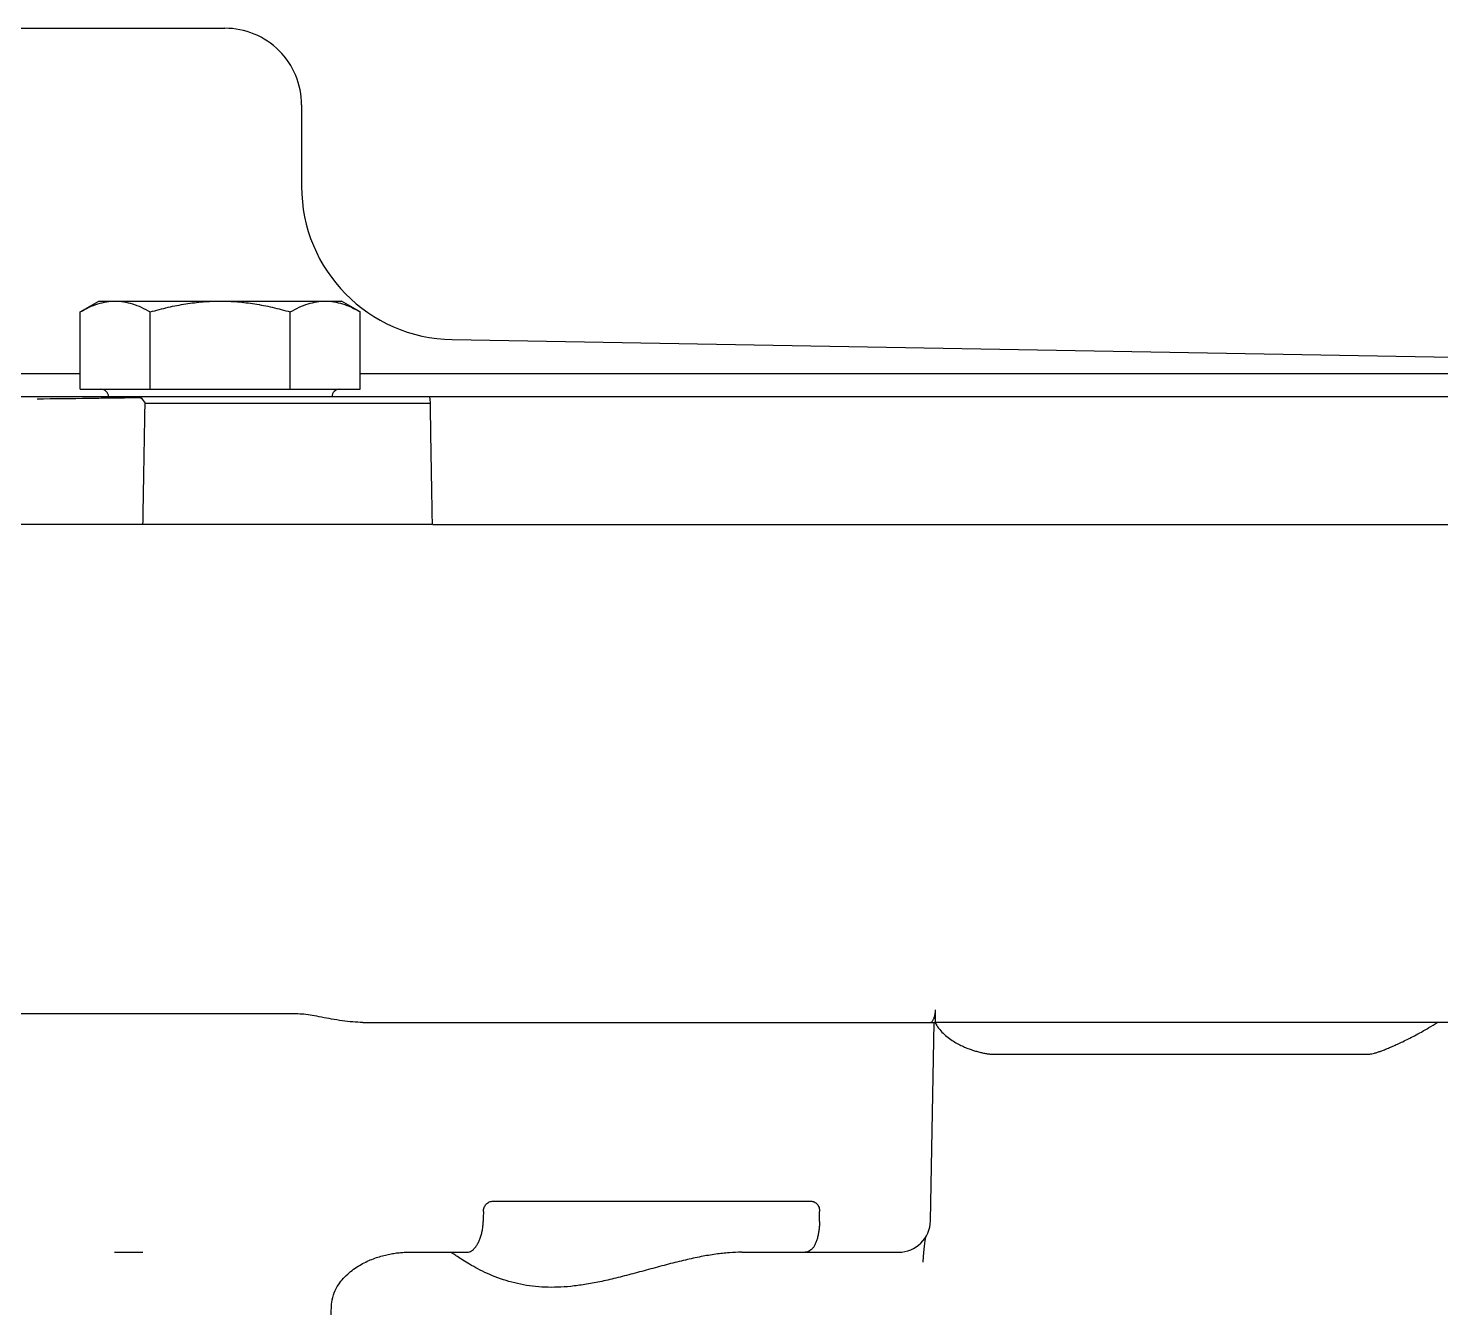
# Model space of a CAD drawing. Header units: millimetres. Extents: x 156850 to 204135, y 56350 to 74150.
# Drawn here: x 158703.6 to 158814.2, y 63098.1 to 63198.9 of the extents above; entities that cross this region are included whole.
import ezdxf

# ---------------------------------------------------------------- set-up
doc = ezdxf.new("R2010")
doc.units = ezdxf.units.MM
doc.header["$LTSCALE"] = 150
doc.layers.add('-----33 Equipment', color=5, linetype='Continuous')

# ---------------------------------------------------------------- blocks, each defined once
blk = doc.blocks.new('X-2F-PLAN$0$A$C73FA2420')
at = {"color": 0, "linetype": 'Continuous'}
for p, q in [((3405.733949000714, 703.0567437317222), (3405.733949000714, 973.4984768319991)), ((3415.733949000714, 531.812928146217), (3415.733949000714, 973.2964002764202)), ((3444.605949000688, 957.2764264069265), (3444.605949000688, 719.2787941567949)), ((3417.53248172882, 730.6154013632913), (3417.53248172882, 945.9398192004301)), ((3367.402319411165, 713.7183811562136), (3367.402319411165, 735.3783546683844)), ((3416.333949000691, 730.6154013632913), (3422.385443224688, 730.6154013632913)), ((3416.333949000691, 730.6154013632913), (3416.333949000691, 708.6760911340825)), ((3422.385443224688, 730.6154013632913), (3423.233949000714, 729.145746248716)), ((3423.233949000714, 729.1456354599213), (3423.233949000714, 710.1458570375107)), ((3348.733949000714, 727.9377053526114), (3348.733949000714, 725.7105307130842)), ((3415.562439456116, 725.7629335058155), (3415.233949000714, 725.5291348195169)), ((3415.562439456116, 725.7629335058155), (3415.648337921128, 725.8841887288145)), ((3415.233949000714, 725.5291348194005), (3415.233949000714, 703.2194643929834)), ((3416.333949000691, 725.1305738060037), (3422.385443224688, 725.1305738060037)), ((3416.333949000691, 714.1609186914284), (3422.385443224688, 714.1609186914284)), ((3438.605949000688, 713.2776102818898), (3432.217442578636, 713.2776102818898)), ((3422.385443224688, 708.6760911340825), (3423.233949000714, 710.145746248716)), ((3366.733949000714, 708.492060004326), (3366.733949000714, 663.7509305612184)), ((3416.333949000691, 708.6760911340825), (3422.385443224688, 708.6760911340825)), ((3417.53248172882, 562.8446103180177), (3417.53248172882, 708.6760911340825)), ((3348.727053235401, 705.2507293713279), (3348.731531647965, 705.1457385616959)), ((3348.731533033191, 705.1457353729056), (3348.732301332871, 705.1225091834203)), ((3348.73230104323, 705.1225178255117), (3348.733950282563, 705.0222928025178)), ((3348.733949000714, 705.0222955634235), (3348.733949000714, 700.2808443477261)), ((3405.733949000714, 703.0037803142914), (3405.733949000714, 530.7776102818898)), ((3415.562439456116, 703.2405608798726), (3415.233949000714, 703.2194643929251)), ((3420.21927023679, 701.4870391591103), (3417.799257639563, 562.8446103180177)), ((3352.733949000714, 698.2912963546114), (3352.733949000714, 673.3946690288722)), ((3348.733949000714, 678.807171922701), (3348.733949000714, 666.5289342791075)), ((3347.94408364722, 664.6039788245107), (3348.396130140056, 664.5652907498879)), ((3351.189179925248, 664.0293237232254), (3366.733949000714, 663.7509074429981)), ((3366.733949000714, 560.9237819184782), (3366.733949000714, 663.6753501489293)), ((3364.242563502514, 659.0882249762071), (3364.242569551454, 629.7707428798894))]:
    blk.add_line(p, q, dxfattribs=at)
for points in [[(3415.691165114986, 725.8805753333145), (3415.676980687422, 725.841136778181), (3415.619778015069, 725.8029140782892), (3415.562439456116, 725.7629335058155)], [(3343.836354260915, 710.9657169010025), (3344.072117420728, 710.9586315600318), (3344.470277422923, 710.938862900075), (3344.687459978508, 710.9238937480259)], [(3344.687464191811, 710.9238871196285), (3344.790949085378, 710.914103777206), (3344.998883203138, 710.8826867389143), (3345.19692680263, 710.8380574613111), (3345.385148120811, 710.7821559862932), (3345.563704059343, 710.716762523225), (3345.73281403596, 710.6434519885224), (3345.892916473211, 710.5635661775013), (3346.044722825405, 710.4780884283828), (3346.188838647329, 710.3878508576308), (3346.325806234614, 710.2935488059884), (3346.45614703605, 710.1957291236031), (3346.580386295915, 710.0947934513097), (3346.698998763575, 709.9910621967865), (3346.812414602377, 709.884775441722), (3346.920974282315, 709.7761468323297), (3347.02486253879, 709.6654880887945), (3347.124242749182, 709.5531035737949), (3347.219272502349, 709.4392588037881), (3347.310123939882, 709.324164534104), (3347.396962463972, 709.2080160293845), (3347.479938527569, 709.0909990565269), (3347.559202167089, 708.9732604121091), (3347.634901860729, 708.8549259828287), (3347.707175375777, 708.7361158169224), (3347.776152514503, 708.616929868178), (3347.84196201351, 708.4974472827744), (3347.904723585816, 708.3777436185046), (3347.964549249737, 708.2578807472019), (3348.021548387827, 708.1379056901205), (3348.075821885606, 708.0178638388752), (3348.12746552052, 707.897787017806), (3348.176570600248, 707.7777001346112), (3348.223206832074, 707.6576625189045), (3348.267411829554, 707.5378097794019), (3348.309231469524, 707.4182614636957), (3348.348714279709, 707.2991290704813), (3348.385910425801, 707.1805232348852), (3348.420871635317, 707.0625494624255), (3348.453651258023, 706.9453110140166), (3348.484304027865, 706.8289064093842), (3348.51288587763, 706.7134321255726), (3348.539454165264, 706.5989786193823), (3348.564066847321, 706.4856354295043), (3348.586779846926, 706.3735016611754), (3348.607643809635, 706.2627104336862), (3348.62671608082, 706.1533686625189), (3348.644054110511, 706.0455872574821), (3348.659714445705, 705.9394887898234), (3348.673753132462, 705.8352034412092), (3348.686223783996, 705.7328844000003), (3348.697190845036, 705.6325804113876), (3348.706730811391, 705.5341253487859), (3348.714887858136, 705.4374912480125), (3348.72166573978, 705.3429481667117), (3348.727053235401, 705.2507293713279)], [(3415.733949000714, 703.2588268282125), (3415.676980650402, 703.2511434233747), (3415.619777996326, 703.245051028789), (3415.562439456116, 703.2405608798726)], [(3348.396130140056, 664.5652907498879), (3348.69459831866, 664.5375931740855), (3348.964825711446, 664.5107082215254), (3349.207721817889, 664.484757412516), (3349.42429975979, 664.4598609964014), (3349.615386913647, 664.4361756548169), (3349.781717829523, 664.4138831117889), (3349.924102804973, 664.3931851516245), (3349.951840808964, 664.3887968871859)]]:
    blk.add_lwpolyline(points, dxfattribs=at)
for centre, radius, start, end in [((3415.733949000714, 728.9957462486927), 0.6, 270, 0), ((3438.605949000688, 719.2776102818898), 6, 270, 2.442926546403339e-05), ((3432.217442578636, 701.2776102818898), 12, 90, 178.9999999984199), ((3415.733949000714, 710.2957462486811), 0.6, 0, 90), ((3351.233949000714, 666.5289273660164), 2.5, 180, 268.9738980456571)]:
    blk.add_arc(centre, radius, start, end, dxfattribs=at)
for points, start_tangent, end_tangent in [([(3415.628703281051, 728.3946512475959), (3415.605388688622, 729.9346708715311), (3415.562439456116, 733.9851530141314)], (-0.01360486445963605, 0.9999074495487232), (0, 1.000000000000035)), ([(3422.385443224688, 730.6154013632913), (3422.750383910723, 729.9110707758227), (3423.016827516607, 729.2226790874847), (3423.179004254518, 728.5470112342155), (3423.233949000714, 727.8729875846184)], (0.5000000000074841, -0.8660254037801505), (0, -0.9999999999998108)), ([(3415.648337921128, 725.8841887288145), (3415.628703281051, 728.3946512475959)], (0, 0.9999999999999433), (-0.01360486446932768, 0.9999074495485388)), ([(3423.233949000714, 727.8729875846184), (3423.179004254518, 727.1989639350795), (3423.016827516607, 726.5232960816938), (3422.750383910723, 725.834904393414), (3422.385443224688, 725.1305738060037)], (0, -0.9999999999998623), (-0.5000000000073839, -0.8660254037798202)), ([(3405.733949000714, 725.6969997431734), (3410.483548788121, 725.6130653325235), (3415.233949000714, 725.5291348195169)], (0.9998438551428444, -0.01767103090395889), (0.9998439893072353, -0.01766343812075549)), ([(3422.385443224688, 725.1305738060037), (3422.750383910723, 723.7219126310083), (3423.016827516607, 722.3451292545069), (3423.179004254518, 720.9937935476773), (3423.233949000714, 719.645746248716)], (0.2773500981113823, -0.9607689228307976), (0, -0.9999999999999896)), ([(3423.233949000714, 719.645746248716), (3423.179004254518, 718.2976989495801), (3423.016827516607, 716.9463632428087), (3422.750383910723, 715.5695798663073), (3422.385443224688, 714.1609186914284)], (0, -1.000000000000097), (-0.2773500981122362, -0.9607689228306715)), ([(3366.733949000714, 708.492060004326), (3366.767923863255, 709.265788603574), (3366.862583004637, 710.0940835420042), (3366.996334571042, 710.9209606054937), (3367.143252252718, 711.7129451950896), (3367.276125918375, 712.4448964932235), (3367.3685364048, 713.1024626182043), (3367.402319411165, 713.7183811562136)], (0, 1.000000000000009), (0, 1.000000000000265)), ([(3422.385443224688, 714.1609186914284), (3422.750383910723, 713.4565881039016), (3423.016827516607, 712.7681964156218), (3423.179004254518, 712.0925285621779), (3423.233949000714, 711.4185049126972)], (0.5000000000075844, -0.8660254037800508), (0, -0.9999999999999141)), ([(3423.233949000714, 711.4185049126972), (3423.179004254518, 710.7444812632166), (3423.016827516607, 710.0688134098309), (3422.750383910723, 709.3804217214929), (3422.385443224688, 708.6760911340825)], (0, -0.9999999999999141), (-0.5000000000073839, -0.8660254037798202)), ([(3415.233949000714, 703.2194643929251), (3410.483548788121, 703.1380966248107), (3405.733949000714, 703.0567437317222)], (-0.9998533354761268, -0.01712622367300693), (-0.9998533438733705, -0.01712573342912269)), ([(3348.733949000714, 678.807171922701), (3348.695470424485, 679.777182004822), (3348.579490370583, 680.8360436615185), (3348.387346267467, 681.9832306928001), (3348.122802827391, 683.2216034310986), (3347.795662220917, 684.5448742244043), (3347.425198222511, 685.9339765455225), (3347.049973113928, 687.3232312552864), (3346.705971169402, 688.6635936131934), (3346.419195471797, 689.9249728348223), (3346.202634116868, 691.0997216568212), (3346.059829537873, 692.1975103651057), (3345.990721789654, 693.2328791043838), (3345.994697623421, 694.225800283486), (3346.072387181688, 695.1875449451036), (3346.224845835706, 696.1278677022783), (3346.449085285189, 697.0391958571272), (3346.736253284384, 697.9098615603289), (3347.071887389175, 698.7267870096257), (3347.433068138314, 699.4690678839106), (3347.793046464212, 700.1183214848861), (3348.121791607817, 700.6559629591065), (3348.387363746762, 701.0629759110743), (3348.579327828484, 701.3501651157276), (3348.695283493726, 701.533069620782)], (0, 1.000000000000093), (0.5495345858152877, 0.8354709683729483)), ([(3348.733949000714, 700.2808443477261), (3348.758005588898, 700.13340054953), (3348.830766888568, 699.9801005391055), (3348.9504148626, 699.8265896266093), (3349.113156089676, 699.677685442497), (3349.318648386514, 699.534960898105), (3349.563161428436, 699.4032632436138), (3349.839124647202, 699.2882270694827), (3350.139689208008, 699.1935624859179), (3350.464184698998, 699.1208226780291), (3350.804951553, 699.0733167646104), (3351.150661604479, 699.0530858515995)], (0, -1.00000000000026), (0.999820884725981, -0.01892613173613609)), ([(3351.933949000668, 699.0382373337052), (3351.542644211324, 699.0456604841747), (3351.150661604479, 699.0530858515995)], (-0.9998198560237119, 0.01898039777515377), (-0.9998208847273051, 0.01892613178882552)), ([(3351.933949000668, 699.0382373337052), (3352.088829936925, 699.0214539078879), (3352.238245158573, 698.9774609201122), (3352.376296609174, 698.907804145827), (3352.497812911402, 698.8148676864221), (3352.597840991104, 698.7021675541764), (3352.672425454832, 698.5738662171061), (3352.718406218919, 698.4351248909952), (3352.733949000714, 698.2912963546114)], (0.999819856024151, -0.0189803977077987), (0, -1.000000000000956)), ([(3351.150661604479, 672.7166895191185), (3350.804951553, 672.730174422788), (3350.464184698998, 672.7623503623181), (3350.139689208008, 672.8130415737978), (3349.839124647202, 672.8816968475003), (3349.563161428436, 672.9694414826808), (3349.318648386514, 673.0761211101781), (3349.113156089676, 673.199890068383), (3348.9504148626, 673.338984742586), (3348.830766888568, 673.494285005494), (3348.758005588898, 673.6630210849107), (3348.733949000714, 673.8400550556835)], (-0.9999211653539404, 0.01255639601263075), (0, 0.9999999999993587)), ([(3351.150661604479, 672.7166895191185), (3351.542644201661, 672.7117723181145), (3351.933949000668, 672.7068737476948)], (0.9999211653517586, -0.01255639605486961), (0.999921813897004, -0.0125046428705217)), ([(3352.733949000714, 673.3946690288722), (3352.718406218919, 673.2578435931937), (3352.672425454832, 673.126873870322), (3352.597840991104, 673.0067993092816), (3352.497812911402, 672.9024277704302), (3352.376296609174, 672.8175855368027), (3352.238245158573, 672.7554511224735), (3352.088829936925, 672.7181203723885), (3351.933949000668, 672.7068737476948)], (0, -0.9999999999994179), (-0.9999218138967393, 0.01250464296367007)), ([(3366.816037895042, 663.8971708880854), (3366.733949000714, 664.0013003982021)], (-0.8232344053883593, 0.567701606297665), (0, 0.9999999999993463)), ([(3367.707772052381, 663.6667279383983), (3367.583685301128, 663.6686853237916), (3367.463703523274, 663.6784539439832), (3367.344804950873, 663.6960844434216), (3367.227224230883, 663.7217216186109), (3367.111969326623, 663.7554306557868), (3367.001722178189, 663.7968058750848), (3366.90157717932, 663.844366114994), (3366.816037895042, 663.8971708880854)], (-0.9998584879849294, -0.0168227228347216), (-0.8232344054106799, 0.5677016062592647)), ([(3366.733949000714, 663.6753501489293), (3366.288357751444, 663.3861162326066), (3365.886127318954, 663.0323136289953), (3365.54046728462, 662.6374454235774), (3365.256144984742, 662.2301307878224), (3365.028254604316, 661.8329417722998), (3364.844634727342, 661.4528280997765), (3364.695161510841, 661.0912360118818), (3364.571904635639, 660.7456114937086), (3364.469803804299, 660.4131929004216), (3364.386775995372, 660.0947571886936), (3364.321912856889, 659.7912126284209), (3364.275195122813, 659.5031918382156), (3364.247393367114, 659.2319063310279)], (-0.8777829404302013, -0.4790585658246025), (-0.0685853252478123, -0.997645254165718)), ([(3367.707772052381, 663.6667279383983), (3367.37922150665, 663.6639929682133), (3367.055765351513, 663.6668882428785), (3366.733949000714, 663.6753501489293)], (-0.9998584879883708, -0.01682272276803811), (-0.9993904622087975, 0.03490994196382852)), ([(3364.247393367114, 659.2319063310279), (3364.243774745148, 659.1611261112266), (3364.242563502514, 659.0882249762071)], (-0.06868801779809697, -0.9976381890315502), (0, -1.000000000001005)), ([(3364.242569551454, 629.7707428798894), (3364.251250997419, 629.6248973638285), (3364.277866046643, 629.4630280514248)], (1.262952015467234e-06, -0.9999999999984922), (0.2069136132672339, -0.9783592165677958)), ([(3364.277866046643, 629.4630280514248), (3364.330199078657, 629.252719280601), (3364.402410088689, 629.0171298236237), (3364.49179324531, 628.7598135722801), (3364.597529684077, 628.4799621577258), (3364.722050052253, 628.1706400067196), (3364.867012244882, 627.8291670453036), (3365.03455750586, 627.4531783384737), (3365.226506287465, 627.0423476212891), (3365.44381631224, 626.5992145261844), (3365.693202310125, 626.1161598233739), (3365.983890154399, 625.5841352813877), (3366.326394445845, 624.9962527318276), (3366.733949000714, 624.3467375045293)], (0.206934788371721, -0.9783547379969788), (0.5468708628143174, -0.8372169727160981))]:
    blk.add_spline(points, degree=3, dxfattribs=dict(at, start_tangent=start_tangent, end_tangent=end_tangent))
blk = doc.blocks.new('X-2F-PLAN$0$zw$C47F')
at = {"layer": '-----33 Equipment'}
blk.add_blockref('X-2F-PLAN$0$A$C73FA2420', (2898.048655769322, 848.0194521513768), dxfattribs=at)

msp = doc.modelspace()

# ---------------------------------------------------------------- block references
at = {"layer": '-----33 Equipment', "rotation": 90.00000000000001}
msp.add_blockref('X-2F-PLAN$0$zw$C47F', (160286.2969182887, 56856.21575695537), dxfattribs=at)

doc.saveas('drawing.dxf')
